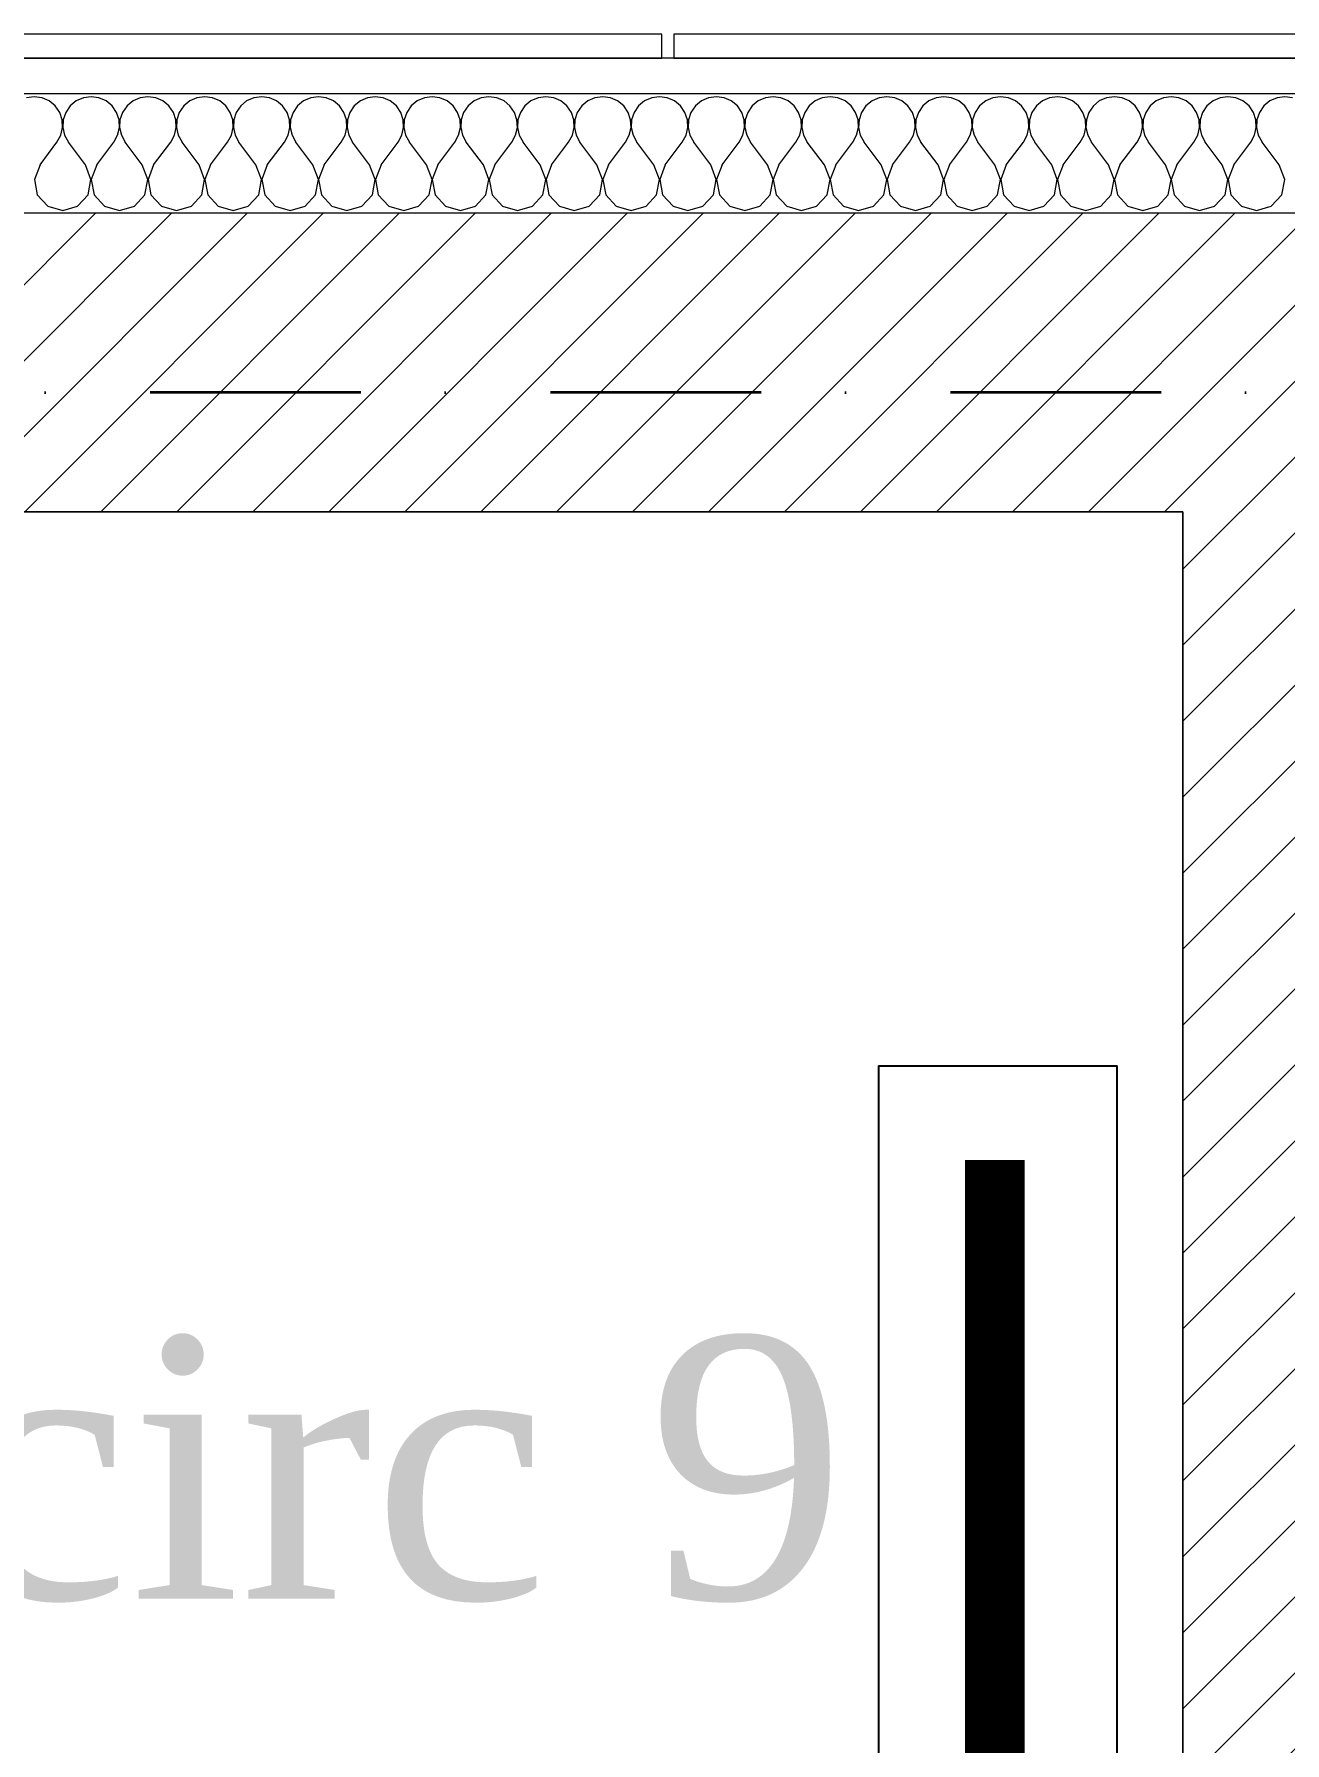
# Model space of a CAD drawing. Header units: millimetres. Extents: x 1322820 to 1391563, y 1051909 to 1098256.
# Drawn here: x 1360616 to 1361664, y 1089540 to 1090971 of the extents above; entities that cross this region are included whole.
import ezdxf
from ezdxf.enums import TextEntityAlignment as Align

# ---------------------------------------------------------------- set-up
doc = ezdxf.new("R2010")
doc.units = ezdxf.units.MM
doc.header["$MEASUREMENT"] = 0
doc.linetypes.add('Dot & Dashed', pattern=[335.138881, 176.388884, -88.194442, 0, -70.555556])
doc.layers.get('0').update_dxf_attribs({"true_color": 0x787878})
for name, color, linetype, true_color in [('arhitectura - decoratii fatada', 7, 'Continuous', 0x787878), ('New_arhitectura - axe', 7, 'Continuous', 0x787878), ('New_rezistenta - pereti de rezistenta', 7, 'Continuous', 0x787878)]:
    doc.layers.add(name, color=color, linetype=linetype, true_color=true_color)
for name, color, linetype, lineweight, true_color in [('arhitectura - decoratii fatada_Pen_No__101', 7, 'Continuous', 13, 0x787878), ('New_arhitectura - axe_Pen_No__201', 7, 'Continuous', 35, 0x787878), ('New_arhitectura - suprafete DTAC_Pen_No__2', 7, 'Continuous', 13, 0x787878), ('New_rezistenta - pereti de rezistenta_Pen_No__1', 7, 'Continuous', 13, 0x787878), ('New_rezistenta - pereti de rezistenta_Pen_No__21', 7, 'Continuous', 20, 0x787878), ('rezistenta - scari_Pen_No__1', 7, 'Continuous', 13, 0x787878)]:
    doc.layers.add(name, color=color, linetype=linetype, lineweight=lineweight, true_color=true_color)
for name, color, linetype in [('Circuit echipo', 7, 'Continuous'), ('circuite iluminat normal', 7, 'Continuous'), ('circuite iluminat vitali', 1, 'Continuous')]:
    doc.layers.add(name, color=color, linetype=linetype)
doc.styles.add('GENERATED_STYLE_1', font='arialbd.ttf')
pattern_1 = [(45, (1356235.236, 1078942.57), (-31.8198, 31.8198), [])]

# ---------------------------------------------------------------- blocks, each defined once
blk = doc.blocks.new('*X47', base_point=(1356235.2, 1078942.6))
at = {"layer": 'New_rezistenta - pereti de rezistenta_Pen_No__1', "color": 7, "linetype": 'Continuous', "lineweight": 13}
for p, q in [((1360616.2, 1090918.2), (1360609.7, 1090917.3)), ((1360622.7, 1090917.3), (1360616.2, 1090918.2)), ((1360628.7, 1090914.7), (1360622.7, 1090917.3)), ((1360633.8, 1090910.5), (1360628.7, 1090914.7)), ((1360637.5, 1090905.1), (1360633.8, 1090910.5)), ((1360639.6, 1090898.8), (1360637.5, 1090905.1)), ((1360642.5, 1090905.1), (1360640.4, 1090898.8)), ((1360646.2, 1090910.5), (1360642.5, 1090905.1)), ((1360651.3, 1090914.7), (1360646.2, 1090910.5)), ((1360657.3, 1090917.3), (1360651.3, 1090914.7)), ((1360663.8, 1090918.2), (1360657.3, 1090917.3)), ((1360670.3, 1090917.3), (1360663.8, 1090918.2)), ((1360676.3, 1090914.7), (1360670.3, 1090917.3)), ((1360681.4, 1090910.5), (1360676.3, 1090914.7)), ((1360685.1, 1090905.1), (1360681.4, 1090910.5)), ((1360687.2, 1090898.8), (1360685.1, 1090905.1)), ((1360690.1, 1090905.1), (1360688, 1090898.8)), ((1360693.9, 1090910.5), (1360690.1, 1090905.1)), ((1360698.9, 1090914.7), (1360693.9, 1090910.5)), ((1360704.9, 1090917.3), (1360698.9, 1090914.7)), ((1360711.4, 1090918.2), (1360704.9, 1090917.3)), ((1360717.9, 1090917.3), (1360711.4, 1090918.2)), ((1360723.9, 1090914.7), (1360717.9, 1090917.3)), ((1360729, 1090910.5), (1360723.9, 1090914.7)), ((1360732.7, 1090905.1), (1360729, 1090910.5)), ((1360734.8, 1090898.8), (1360732.7, 1090905.1)), ((1360737.7, 1090905.1), (1360735.7, 1090898.8)), ((1360741.5, 1090910.5), (1360737.7, 1090905.1)), ((1360746.5, 1090914.7), (1360741.5, 1090910.5)), ((1360752.5, 1090917.3), (1360746.5, 1090914.7)), ((1360759, 1090918.2), (1360752.5, 1090917.3)), ((1360765.6, 1090917.3), (1360759, 1090918.2)), ((1360771.6, 1090914.7), (1360765.6, 1090917.3)), ((1360776.6, 1090910.5), (1360771.6, 1090914.7)), ((1360780.3, 1090905.1), (1360776.6, 1090910.5)), ((1360782.4, 1090898.8), (1360780.3, 1090905.1)), ((1360785.4, 1090905.1), (1360783.3, 1090898.8)), ((1360789.1, 1090910.5), (1360785.4, 1090905.1)), ((1360794.1, 1090914.7), (1360789.1, 1090910.5)), ((1360800.2, 1090917.3), (1360794.1, 1090914.7)), ((1360806.7, 1090918.2), (1360800.2, 1090917.3)), ((1360813.2, 1090917.3), (1360806.7, 1090918.2)), ((1360819.2, 1090914.7), (1360813.2, 1090917.3)), ((1360824.2, 1090910.5), (1360819.2, 1090914.7)), ((1360828, 1090905.1), (1360824.2, 1090910.5)), ((1360830.1, 1090898.8), (1360828, 1090905.1)), ((1360833, 1090905.1), (1360830.9, 1090898.8)), ((1360836.7, 1090910.5), (1360833, 1090905.1)), ((1360841.8, 1090914.7), (1360836.7, 1090910.5)), ((1360847.8, 1090917.3), (1360841.8, 1090914.7)), ((1360854.3, 1090918.2), (1360847.8, 1090917.3)), ((1360860.8, 1090917.3), (1360854.3, 1090918.2)), ((1360866.8, 1090914.7), (1360860.8, 1090917.3)), ((1360871.9, 1090910.5), (1360866.8, 1090914.7)), ((1360875.6, 1090905.1), (1360871.9, 1090910.5)), ((1360877.7, 1090898.8), (1360875.6, 1090905.1)), ((1360880.6, 1090905.1), (1360878.5, 1090898.8)), ((1360884.3, 1090910.5), (1360880.6, 1090905.1)), ((1360889.4, 1090914.7), (1360884.3, 1090910.5)), ((1360895.4, 1090917.3), (1360889.4, 1090914.7)), ((1360901.9, 1090918.2), (1360895.4, 1090917.3)), ((1360908.4, 1090917.3), (1360901.9, 1090918.2)), ((1360914.4, 1090914.7), (1360908.4, 1090917.3)), ((1360919.5, 1090910.5), (1360914.4, 1090914.7)), ((1360923.2, 1090905.1), (1360919.5, 1090910.5)), ((1360925.3, 1090898.8), (1360923.2, 1090905.1)), ((1360928.2, 1090905.1), (1360926.1, 1090898.8)), ((1360931.9, 1090910.5), (1360928.2, 1090905.1)), ((1360937, 1090914.7), (1360931.9, 1090910.5)), ((1360943, 1090917.3), (1360937, 1090914.7)), ((1360949.5, 1090918.2), (1360943, 1090917.3)), ((1360956, 1090917.3), (1360949.5, 1090918.2)), ((1360962, 1090914.7), (1360956, 1090917.3)), ((1360967.1, 1090910.5), (1360962, 1090914.7)), ((1360970.8, 1090905.1), (1360967.1, 1090910.5)), ((1360972.9, 1090898.8), (1360970.8, 1090905.1)), ((1360975.8, 1090905.1), (1360973.7, 1090898.8)), ((1360979.6, 1090910.5), (1360975.8, 1090905.1)), ((1360984.6, 1090914.7), (1360979.6, 1090910.5)), ((1360990.6, 1090917.3), (1360984.6, 1090914.7)), ((1360997.1, 1090918.2), (1360990.6, 1090917.3)), ((1361003.6, 1090917.3), (1360997.1, 1090918.2)), ((1361009.7, 1090914.7), (1361003.6, 1090917.3)), ((1361014.7, 1090910.5), (1361009.7, 1090914.7)), ((1361018.4, 1090905.1), (1361014.7, 1090910.5)), ((1361020.5, 1090898.8), (1361018.4, 1090905.1)), ((1361023.5, 1090905.1), (1361021.4, 1090898.8)), ((1361027.2, 1090910.5), (1361023.5, 1090905.1)), ((1361032.2, 1090914.7), (1361027.2, 1090910.5)), ((1361038.3, 1090917.3), (1361032.2, 1090914.7)), ((1361044.8, 1090918.2), (1361038.3, 1090917.3)), ((1361051.3, 1090917.3), (1361044.8, 1090918.2)), ((1361057.3, 1090914.7), (1361051.3, 1090917.3)), ((1361062.3, 1090910.5), (1361057.3, 1090914.7)), ((1361066.1, 1090905.1), (1361062.3, 1090910.5)), ((1361068.2, 1090898.8), (1361066.1, 1090905.1)), ((1361071.1, 1090905.1), (1361069, 1090898.8)), ((1361074.8, 1090910.5), (1361071.1, 1090905.1)), ((1361079.9, 1090914.7), (1361074.8, 1090910.5)), ((1361085.9, 1090917.3), (1361079.9, 1090914.7)), ((1361092.4, 1090918.2), (1361085.9, 1090917.3)), ((1361098.9, 1090917.3), (1361092.4, 1090918.2)), ((1361104.9, 1090914.7), (1361098.9, 1090917.3)), ((1361110, 1090910.5), (1361104.9, 1090914.7)), ((1361113.7, 1090905.1), (1361110, 1090910.5)), ((1361115.8, 1090898.8), (1361113.7, 1090905.1)), ((1361118.7, 1090905.1), (1361116.6, 1090898.8)), ((1361122.4, 1090910.5), (1361118.7, 1090905.1)), ((1361127.5, 1090914.7), (1361122.4, 1090910.5)), ((1361133.5, 1090917.3), (1361127.5, 1090914.7)), ((1361140, 1090918.2), (1361133.5, 1090917.3)), ((1361146.5, 1090917.3), (1361140, 1090918.2)), ((1361152.5, 1090914.7), (1361146.5, 1090917.3)), ((1361157.6, 1090910.5), (1361152.5, 1090914.7)), ((1361161.3, 1090905.1), (1361157.6, 1090910.5)), ((1361163.4, 1090898.8), (1361161.3, 1090905.1)), ((1361166.3, 1090905.1), (1361164.2, 1090898.8)), ((1361170, 1090910.5), (1361166.3, 1090905.1)), ((1361175.1, 1090914.7), (1361170, 1090910.5)), ((1361181.1, 1090917.3), (1361175.1, 1090914.7)), ((1361187.6, 1090918.2), (1361181.1, 1090917.3)), ((1361194.1, 1090917.3), (1361187.6, 1090918.2)), ((1361200.1, 1090914.7), (1361194.1, 1090917.3)), ((1361205.2, 1090910.5), (1361200.1, 1090914.7)), ((1361208.9, 1090905.1), (1361205.2, 1090910.5)), ((1361211, 1090898.8), (1361208.9, 1090905.1)), ((1361213.9, 1090905.1), (1361211.8, 1090898.8)), ((1361217.7, 1090910.5), (1361213.9, 1090905.1)), ((1361222.7, 1090914.7), (1361217.7, 1090910.5)), ((1361228.7, 1090917.3), (1361222.7, 1090914.7)), ((1361235.2, 1090918.2), (1361228.7, 1090917.3)), ((1361241.7, 1090917.3), (1361235.2, 1090918.2)), ((1361247.8, 1090914.7), (1361241.7, 1090917.3)), ((1361252.8, 1090910.5), (1361247.8, 1090914.7)), ((1361256.5, 1090905.1), (1361252.8, 1090910.5)), ((1361258.6, 1090898.8), (1361256.5, 1090905.1)), ((1361261.6, 1090905.1), (1361259.5, 1090898.8)), ((1361265.3, 1090910.5), (1361261.6, 1090905.1)), ((1361270.3, 1090914.7), (1361265.3, 1090910.5)), ((1361276.3, 1090917.3), (1361270.3, 1090914.7)), ((1361282.9, 1090918.2), (1361276.3, 1090917.3)), ((1361289.4, 1090917.3), (1361282.9, 1090918.2)), ((1361295.4, 1090914.7), (1361289.4, 1090917.3)), ((1361300.4, 1090910.5), (1361295.4, 1090914.7)), ((1361304.2, 1090905.1), (1361300.4, 1090910.5)), ((1361306.3, 1090898.8), (1361304.2, 1090905.1)), ((1361309.2, 1090905.1), (1361307.1, 1090898.8)), ((1361312.9, 1090910.5), (1361309.2, 1090905.1)), ((1361318, 1090914.7), (1361312.9, 1090910.5)), ((1361324, 1090917.3), (1361318, 1090914.7)), ((1361330.5, 1090918.2), (1361324, 1090917.3)), ((1361337, 1090917.3), (1361330.5, 1090918.2)), ((1361343, 1090914.7), (1361337, 1090917.3)), ((1361348, 1090910.5), (1361343, 1090914.7)), ((1361351.8, 1090905.1), (1361348, 1090910.5)), ((1361353.9, 1090898.8), (1361351.8, 1090905.1)), ((1361356.8, 1090905.1), (1361354.7, 1090898.8)), ((1361360.5, 1090910.5), (1361356.8, 1090905.1)), ((1361365.6, 1090914.7), (1361360.5, 1090910.5)), ((1361371.6, 1090917.3), (1361365.6, 1090914.7)), ((1361378.1, 1090918.2), (1361371.6, 1090917.3)), ((1361384.6, 1090917.3), (1361378.1, 1090918.2)), ((1361390.6, 1090914.7), (1361384.6, 1090917.3)), ((1361395.7, 1090910.5), (1361390.6, 1090914.7)), ((1361399.4, 1090905.1), (1361395.7, 1090910.5)), ((1361401.5, 1090898.8), (1361399.4, 1090905.1)), ((1361404.4, 1090905.1), (1361402.3, 1090898.8)), ((1361408.1, 1090910.5), (1361404.4, 1090905.1)), ((1361413.2, 1090914.7), (1361408.1, 1090910.5)), ((1361419.2, 1090917.3), (1361413.2, 1090914.7)), ((1361425.7, 1090918.2), (1361419.2, 1090917.3)), ((1361432.2, 1090917.3), (1361425.7, 1090918.2)), ((1361438.2, 1090914.7), (1361432.2, 1090917.3)), ((1361443.3, 1090910.5), (1361438.2, 1090914.7)), ((1361447, 1090905.1), (1361443.3, 1090910.5)), ((1361449.1, 1090898.8), (1361447, 1090905.1)), ((1361452, 1090905.1), (1361449.9, 1090898.8)), ((1361455.8, 1090910.5), (1361452, 1090905.1)), ((1361460.8, 1090914.7), (1361455.8, 1090910.5)), ((1361466.8, 1090917.3), (1361460.8, 1090914.7)), ((1361473.3, 1090918.2), (1361466.8, 1090917.3)), ((1361479.8, 1090917.3), (1361473.3, 1090918.2)), ((1361485.8, 1090914.7), (1361479.8, 1090917.3)), ((1361490.9, 1090910.5), (1361485.8, 1090914.7)), ((1361494.6, 1090905.1), (1361490.9, 1090910.5)), ((1361496.7, 1090898.8), (1361494.6, 1090905.1)), ((1361499.7, 1090905.1), (1361497.6, 1090898.8)), ((1361503.4, 1090910.5), (1361499.7, 1090905.1)), ((1361508.4, 1090914.7), (1361503.4, 1090910.5)), ((1361514.4, 1090917.3), (1361508.4, 1090914.7)), ((1361521, 1090918.2), (1361514.4, 1090917.3)), ((1361527.5, 1090917.3), (1361521, 1090918.2)), ((1361533.5, 1090914.7), (1361527.5, 1090917.3)), ((1361538.5, 1090910.5), (1361533.5, 1090914.7)), ((1361542.2, 1090905.1), (1361538.5, 1090910.5)), ((1361544.3, 1090898.8), (1361542.2, 1090905.1)), ((1361547.3, 1090905.1), (1361545.2, 1090898.8)), ((1361551, 1090910.5), (1361547.3, 1090905.1)), ((1361556.1, 1090914.7), (1361551, 1090910.5)), ((1361562.1, 1090917.3), (1361556.1, 1090914.7)), ((1361568.6, 1090918.2), (1361562.1, 1090917.3)), ((1361575.1, 1090917.3), (1361568.6, 1090918.2)), ((1361581.1, 1090914.7), (1361575.1, 1090917.3)), ((1361586.1, 1090910.5), (1361581.1, 1090914.7)), ((1361589.9, 1090905.1), (1361586.1, 1090910.5)), ((1361592, 1090898.8), (1361589.9, 1090905.1)), ((1361594.9, 1090905.1), (1361592.8, 1090898.8)), ((1361598.6, 1090910.5), (1361594.9, 1090905.1)), ((1361603.7, 1090914.7), (1361598.6, 1090910.5)), ((1361609.7, 1090917.3), (1361603.7, 1090914.7)), ((1361616.2, 1090918.2), (1361609.7, 1090917.3)), ((1361622.7, 1090917.3), (1361616.2, 1090918.2)), ((1361628.7, 1090914.7), (1361622.7, 1090917.3)), ((1361633.8, 1090910.5), (1361628.7, 1090914.7)), ((1361637.5, 1090905.1), (1361633.8, 1090910.5)), ((1361639.6, 1090898.8), (1361637.5, 1090905.1)), ((1361642.5, 1090905.1), (1361640.4, 1090898.8)), ((1361646.2, 1090910.5), (1361642.5, 1090905.1)), ((1361651.3, 1090914.7), (1361646.2, 1090910.5)), ((1361657.3, 1090917.3), (1361651.3, 1090914.7)), ((1361663.8, 1090918.2), (1361657.3, 1090917.3)), ((1361670.3, 1090917.3), (1361663.8, 1090918.2)), ((1360638.4, 1090885.9), (1360639.9, 1090892.3)), ((1360639.9, 1090892.3), (1360639.6, 1090898.8)), ((1360640.4, 1090898.8), (1360640.1, 1090892.3)), ((1360640.1, 1090892.3), (1360641.6, 1090885.9)), ((1360686, 1090885.9), (1360687.5, 1090892.3)), ((1360687.5, 1090892.3), (1360687.2, 1090898.8)), ((1360688, 1090898.8), (1360687.7, 1090892.3)), ((1360687.7, 1090892.3), (1360689.2, 1090885.9)), ((1360733.7, 1090885.9), (1360735.1, 1090892.3)), ((1360735.1, 1090892.3), (1360734.8, 1090898.8)), ((1360735.7, 1090898.8), (1360735.3, 1090892.3)), ((1360735.3, 1090892.3), (1360736.8, 1090885.9)), ((1360781.3, 1090885.9), (1360782.8, 1090892.3)), ((1360782.8, 1090892.3), (1360782.4, 1090898.8)), ((1360783.3, 1090898.8), (1360783, 1090892.3)), ((1360783, 1090892.3), (1360784.4, 1090885.9)), ((1360828.9, 1090885.9), (1360830.4, 1090892.3)), ((1360830.4, 1090892.3), (1360830.1, 1090898.8)), ((1360830.9, 1090898.8), (1360830.6, 1090892.3)), ((1360830.6, 1090892.3), (1360832.1, 1090885.9)), ((1360876.5, 1090885.9), (1360878, 1090892.3)), ((1360878, 1090892.3), (1360877.7, 1090898.8)), ((1360878.5, 1090898.8), (1360878.2, 1090892.3)), ((1360878.2, 1090892.3), (1360879.7, 1090885.9)), ((1360924.1, 1090885.9), (1360925.6, 1090892.3)), ((1360925.6, 1090892.3), (1360925.3, 1090898.8)), ((1360926.1, 1090898.8), (1360925.8, 1090892.3)), ((1360925.8, 1090892.3), (1360927.3, 1090885.9)), ((1360971.7, 1090885.9), (1360973.2, 1090892.3)), ((1360973.2, 1090892.3), (1360972.9, 1090898.8)), ((1360973.7, 1090898.8), (1360973.4, 1090892.3)), ((1360973.4, 1090892.3), (1360974.9, 1090885.9)), ((1361019.4, 1090885.9), (1361020.9, 1090892.3)), ((1361020.9, 1090892.3), (1361020.5, 1090898.8)), ((1361021.4, 1090898.8), (1361021, 1090892.3)), ((1361021, 1090892.3), (1361022.5, 1090885.9)), ((1361067, 1090885.9), (1361068.5, 1090892.3)), ((1361068.5, 1090892.3), (1361068.2, 1090898.8)), ((1361069, 1090898.8), (1361068.7, 1090892.3)), ((1361068.7, 1090892.3), (1361070.2, 1090885.9)), ((1361114.6, 1090885.9), (1361116.1, 1090892.3)), ((1361116.1, 1090892.3), (1361115.8, 1090898.8)), ((1361116.6, 1090898.8), (1361116.3, 1090892.3)), ((1361116.3, 1090892.3), (1361117.8, 1090885.9)), ((1361162.2, 1090885.9), (1361163.7, 1090892.3)), ((1361163.7, 1090892.3), (1361163.4, 1090898.8)), ((1361164.2, 1090898.8), (1361163.9, 1090892.3)), ((1361163.9, 1090892.3), (1361165.4, 1090885.9)), ((1361209.8, 1090885.9), (1361211.3, 1090892.3)), ((1361211.3, 1090892.3), (1361211, 1090898.8)), ((1361211.8, 1090898.8), (1361211.5, 1090892.3)), ((1361211.5, 1090892.3), (1361213, 1090885.9)), ((1361257.5, 1090885.9), (1361258.9, 1090892.3)), ((1361258.9, 1090892.3), (1361258.6, 1090898.8)), ((1361259.5, 1090898.8), (1361259.1, 1090892.3)), ((1361259.1, 1090892.3), (1361260.6, 1090885.9)), ((1361305.1, 1090885.9), (1361306.6, 1090892.3)), ((1361306.6, 1090892.3), (1361306.3, 1090898.8)), ((1361307.1, 1090898.8), (1361306.8, 1090892.3)), ((1361306.8, 1090892.3), (1361308.2, 1090885.9)), ((1361352.7, 1090885.9), (1361354.2, 1090892.3)), ((1361354.2, 1090892.3), (1361353.9, 1090898.8)), ((1361354.7, 1090898.8), (1361354.4, 1090892.3)), ((1361354.4, 1090892.3), (1361355.9, 1090885.9)), ((1361400.3, 1090885.9), (1361401.8, 1090892.3)), ((1361401.8, 1090892.3), (1361401.5, 1090898.8)), ((1361402.3, 1090898.8), (1361402, 1090892.3)), ((1361402, 1090892.3), (1361403.5, 1090885.9)), ((1361447.9, 1090885.9), (1361449.4, 1090892.3)), ((1361449.4, 1090892.3), (1361449.1, 1090898.8)), ((1361449.9, 1090898.8), (1361449.6, 1090892.3)), ((1361449.6, 1090892.3), (1361451.1, 1090885.9)), ((1361495.6, 1090885.9), (1361497, 1090892.3)), ((1361497, 1090892.3), (1361496.7, 1090898.8)), ((1361497.6, 1090898.8), (1361497.2, 1090892.3)), ((1361497.2, 1090892.3), (1361498.7, 1090885.9)), ((1361543.2, 1090885.9), (1361544.7, 1090892.3)), ((1361544.7, 1090892.3), (1361544.3, 1090898.8)), ((1361545.2, 1090898.8), (1361544.9, 1090892.3)), ((1361544.9, 1090892.3), (1361546.3, 1090885.9)), ((1361590.8, 1090885.9), (1361592.3, 1090892.3)), ((1361592.3, 1090892.3), (1361592, 1090898.8)), ((1361592.8, 1090898.8), (1361592.5, 1090892.3)), ((1361592.5, 1090892.3), (1361594, 1090885.9)), ((1361638.4, 1090885.9), (1361639.9, 1090892.3)), ((1361639.9, 1090892.3), (1361639.6, 1090898.8)), ((1361640.4, 1090898.8), (1361640.1, 1090892.3)), ((1361640.1, 1090892.3), (1361641.6, 1090885.9)), ((1360621, 1090861.1), (1360635.2, 1090880.1)), ((1360635.2, 1090880.1), (1360638.4, 1090885.9)), ((1360641.6, 1090885.9), (1360644.8, 1090880.1)), ((1360659, 1090861.1), (1360644.8, 1090880.1)), ((1360668.6, 1090861.1), (1360682.9, 1090880.1)), ((1360682.9, 1090880.1), (1360686, 1090885.9)), ((1360689.2, 1090885.9), (1360692.4, 1090880.1)), ((1360706.7, 1090861.1), (1360692.4, 1090880.1)), ((1360716.2, 1090861.1), (1360730.5, 1090880.1)), ((1360730.5, 1090880.1), (1360733.7, 1090885.9)), ((1360736.8, 1090885.9), (1360740, 1090880.1)), ((1360754.3, 1090861.1), (1360740, 1090880.1)), ((1360763.8, 1090861.1), (1360778.1, 1090880.1)), ((1360778.1, 1090880.1), (1360781.3, 1090885.9)), ((1360784.4, 1090885.9), (1360787.6, 1090880.1)), ((1360801.9, 1090861.1), (1360787.6, 1090880.1)), ((1360811.4, 1090861.1), (1360825.7, 1090880.1)), ((1360825.7, 1090880.1), (1360828.9, 1090885.9)), ((1360832.1, 1090885.9), (1360835.2, 1090880.1)), ((1360849.5, 1090861.1), (1360835.2, 1090880.1)), ((1360859, 1090861.1), (1360873.3, 1090880.1)), ((1360873.3, 1090880.1), (1360876.5, 1090885.9)), ((1360879.7, 1090885.9), (1360882.9, 1090880.1)), ((1360897.1, 1090861.1), (1360882.9, 1090880.1)), ((1360906.7, 1090861.1), (1360921, 1090880.1)), ((1360921, 1090880.1), (1360924.1, 1090885.9)), ((1360927.3, 1090885.9), (1360930.5, 1090880.1)), ((1360944.8, 1090861.1), (1360930.5, 1090880.1)), ((1360954.3, 1090861.1), (1360968.6, 1090880.1)), ((1360968.6, 1090880.1), (1360971.7, 1090885.9)), ((1360974.9, 1090885.9), (1360978.1, 1090880.1)), ((1360992.4, 1090861.1), (1360978.1, 1090880.1)), ((1361001.9, 1090861.1), (1361016.2, 1090880.1)), ((1361016.2, 1090880.1), (1361019.4, 1090885.9)), ((1361022.5, 1090885.9), (1361025.7, 1090880.1)), ((1361040, 1090861.1), (1361025.7, 1090880.1)), ((1361049.5, 1090861.1), (1361063.8, 1090880.1)), ((1361063.8, 1090880.1), (1361067, 1090885.9)), ((1361070.2, 1090885.9), (1361073.3, 1090880.1)), ((1361087.6, 1090861.1), (1361073.3, 1090880.1)), ((1361097.1, 1090861.1), (1361111.4, 1090880.1)), ((1361111.4, 1090880.1), (1361114.6, 1090885.9)), ((1361117.8, 1090885.9), (1361121, 1090880.1)), ((1361135.2, 1090861.1), (1361121, 1090880.1)), ((1361144.8, 1090861.1), (1361159, 1090880.1)), ((1361159, 1090880.1), (1361162.2, 1090885.9)), ((1361165.4, 1090885.9), (1361168.6, 1090880.1)), ((1361182.9, 1090861.1), (1361168.6, 1090880.1)), ((1361192.4, 1090861.1), (1361206.7, 1090880.1)), ((1361206.7, 1090880.1), (1361209.8, 1090885.9)), ((1361213, 1090885.9), (1361216.2, 1090880.1)), ((1361230.5, 1090861.1), (1361216.2, 1090880.1)), ((1361240, 1090861.1), (1361254.3, 1090880.1)), ((1361254.3, 1090880.1), (1361257.5, 1090885.9)), ((1361260.6, 1090885.9), (1361263.8, 1090880.1)), ((1361278.1, 1090861.1), (1361263.8, 1090880.1)), ((1361287.6, 1090861.1), (1361301.9, 1090880.1)), ((1361301.9, 1090880.1), (1361305.1, 1090885.9)), ((1361308.2, 1090885.9), (1361311.4, 1090880.1)), ((1361325.7, 1090861.1), (1361311.4, 1090880.1)), ((1361335.2, 1090861.1), (1361349.5, 1090880.1)), ((1361349.5, 1090880.1), (1361352.7, 1090885.9)), ((1361355.9, 1090885.9), (1361359, 1090880.1)), ((1361373.3, 1090861.1), (1361359, 1090880.1)), ((1361382.9, 1090861.1), (1361397.1, 1090880.1)), ((1361397.1, 1090880.1), (1361400.3, 1090885.9)), ((1361403.5, 1090885.9), (1361406.7, 1090880.1)), ((1361421, 1090861.1), (1361406.7, 1090880.1)), ((1361430.5, 1090861.1), (1361444.8, 1090880.1)), ((1361444.8, 1090880.1), (1361447.9, 1090885.9)), ((1361451.1, 1090885.9), (1361454.3, 1090880.1)), ((1361468.6, 1090861.1), (1361454.3, 1090880.1)), ((1361478.1, 1090861.1), (1361492.4, 1090880.1)), ((1361492.4, 1090880.1), (1361495.6, 1090885.9)), ((1361498.7, 1090885.9), (1361501.9, 1090880.1)), ((1361516.2, 1090861.1), (1361501.9, 1090880.1)), ((1361525.7, 1090861.1), (1361540, 1090880.1)), ((1361540, 1090880.1), (1361543.2, 1090885.9)), ((1361546.3, 1090885.9), (1361549.5, 1090880.1)), ((1361563.8, 1090861.1), (1361549.5, 1090880.1)), ((1361573.3, 1090861.1), (1361587.6, 1090880.1)), ((1361587.6, 1090880.1), (1361590.8, 1090885.9)), ((1361594, 1090885.9), (1361597.1, 1090880.1)), ((1361611.4, 1090861.1), (1361597.1, 1090880.1)), ((1361621, 1090861.1), (1361635.2, 1090880.1)), ((1361635.2, 1090880.1), (1361638.4, 1090885.9)), ((1361641.6, 1090885.9), (1361644.8, 1090880.1)), ((1361659, 1090861.1), (1361644.8, 1090880.1)), ((1360621, 1090861.1), (1360616.3, 1090848.9)), ((1360616.3, 1090848.9), (1360618.7, 1090836.1)), ((1360663.7, 1090848.9), (1360659, 1090861.1)), ((1360661.3, 1090836.1), (1360663.7, 1090848.9)), ((1360668.6, 1090861.1), (1360663.9, 1090848.9)), ((1360663.9, 1090848.9), (1360666.3, 1090836.1)), ((1360711.3, 1090848.9), (1360706.7, 1090861.1)), ((1360708.9, 1090836.1), (1360711.3, 1090848.9)), ((1360716.2, 1090861.1), (1360711.5, 1090848.9)), ((1360711.5, 1090848.9), (1360713.9, 1090836.1)), ((1360758.9, 1090848.9), (1360754.3, 1090861.1)), ((1360756.5, 1090836.1), (1360758.9, 1090848.9)), ((1360763.8, 1090861.1), (1360759.1, 1090848.9)), ((1360759.1, 1090848.9), (1360761.6, 1090836.1)), ((1360806.6, 1090848.9), (1360801.9, 1090861.1)), ((1360804.2, 1090836.1), (1360806.6, 1090848.9)), ((1360811.4, 1090861.1), (1360806.8, 1090848.9)), ((1360806.8, 1090848.9), (1360809.2, 1090836.1)), ((1360854.2, 1090848.9), (1360849.5, 1090861.1)), ((1360851.8, 1090836.1), (1360854.2, 1090848.9)), ((1360859, 1090861.1), (1360854.4, 1090848.9)), ((1360854.4, 1090848.9), (1360856.8, 1090836.1)), ((1360901.8, 1090848.9), (1360897.1, 1090861.1)), ((1360899.4, 1090836.1), (1360901.8, 1090848.9)), ((1360906.7, 1090861.1), (1360902, 1090848.9)), ((1360902, 1090848.9), (1360904.4, 1090836.1)), ((1360949.4, 1090848.9), (1360944.8, 1090861.1)), ((1360947, 1090836.1), (1360949.4, 1090848.9)), ((1360954.3, 1090861.1), (1360949.6, 1090848.9)), ((1360949.6, 1090848.9), (1360952, 1090836.1)), ((1360997, 1090848.9), (1360992.4, 1090861.1)), ((1360994.6, 1090836.1), (1360997, 1090848.9)), ((1361001.9, 1090861.1), (1360997.2, 1090848.9)), ((1360997.2, 1090848.9), (1360999.7, 1090836.1)), ((1361044.7, 1090848.9), (1361040, 1090861.1)), ((1361042.2, 1090836.1), (1361044.7, 1090848.9)), ((1361049.5, 1090861.1), (1361044.9, 1090848.9)), ((1361044.9, 1090848.9), (1361047.3, 1090836.1)), ((1361092.3, 1090848.9), (1361087.6, 1090861.1)), ((1361089.9, 1090836.1), (1361092.3, 1090848.9)), ((1361097.1, 1090861.1), (1361092.5, 1090848.9)), ((1361092.5, 1090848.9), (1361094.9, 1090836.1)), ((1361139.9, 1090848.9), (1361135.2, 1090861.1)), ((1361137.5, 1090836.1), (1361139.9, 1090848.9)), ((1361144.8, 1090861.1), (1361140.1, 1090848.9)), ((1361140.1, 1090848.9), (1361142.5, 1090836.1)), ((1361187.5, 1090848.9), (1361182.9, 1090861.1)), ((1361185.1, 1090836.1), (1361187.5, 1090848.9)), ((1361192.4, 1090861.1), (1361187.7, 1090848.9)), ((1361187.7, 1090848.9), (1361190.1, 1090836.1)), ((1361235.1, 1090848.9), (1361230.5, 1090861.1)), ((1361232.7, 1090836.1), (1361235.1, 1090848.9)), ((1361240, 1090861.1), (1361235.3, 1090848.9)), ((1361235.3, 1090848.9), (1361237.7, 1090836.1)), ((1361282.8, 1090848.9), (1361278.1, 1090861.1)), ((1361280.3, 1090836.1), (1361282.8, 1090848.9)), ((1361287.6, 1090861.1), (1361283, 1090848.9)), ((1361283, 1090848.9), (1361285.4, 1090836.1)), ((1361330.4, 1090848.9), (1361325.7, 1090861.1)), ((1361328, 1090836.1), (1361330.4, 1090848.9)), ((1361335.2, 1090861.1), (1361330.6, 1090848.9)), ((1361330.6, 1090848.9), (1361333, 1090836.1)), ((1361378, 1090848.9), (1361373.3, 1090861.1)), ((1361375.6, 1090836.1), (1361378, 1090848.9)), ((1361382.9, 1090861.1), (1361378.2, 1090848.9)), ((1361378.2, 1090848.9), (1361380.6, 1090836.1)), ((1361425.6, 1090848.9), (1361421, 1090861.1)), ((1361423.2, 1090836.1), (1361425.6, 1090848.9)), ((1361430.5, 1090861.1), (1361425.8, 1090848.9)), ((1361425.8, 1090848.9), (1361428.2, 1090836.1)), ((1361473.2, 1090848.9), (1361468.6, 1090861.1)), ((1361470.8, 1090836.1), (1361473.2, 1090848.9)), ((1361478.1, 1090861.1), (1361473.4, 1090848.9)), ((1361473.4, 1090848.9), (1361475.8, 1090836.1)), ((1361520.9, 1090848.9), (1361516.2, 1090861.1)), ((1361518.4, 1090836.1), (1361520.9, 1090848.9)), ((1361525.7, 1090861.1), (1361521, 1090848.9)), ((1361521, 1090848.9), (1361523.5, 1090836.1)), ((1361568.5, 1090848.9), (1361563.8, 1090861.1)), ((1361566.1, 1090836.1), (1361568.5, 1090848.9)), ((1361573.3, 1090861.1), (1361568.7, 1090848.9)), ((1361568.7, 1090848.9), (1361571.1, 1090836.1)), ((1361616.1, 1090848.9), (1361611.4, 1090861.1)), ((1361613.7, 1090836.1), (1361616.1, 1090848.9)), ((1361621, 1090861.1), (1361616.3, 1090848.9)), ((1361616.3, 1090848.9), (1361618.7, 1090836.1)), ((1361663.7, 1090848.9), (1361659, 1090861.1)), ((1361661.3, 1090836.1), (1361663.7, 1090848.9)), ((1360618.7, 1090836.1), (1360627.5, 1090826.5)), ((1360652.5, 1090826.5), (1360661.3, 1090836.1)), ((1360666.3, 1090836.1), (1360675.1, 1090826.5)), ((1360700.1, 1090826.5), (1360708.9, 1090836.1)), ((1360713.9, 1090836.1), (1360722.7, 1090826.5)), ((1360747.8, 1090826.5), (1360756.5, 1090836.1)), ((1360761.6, 1090836.1), (1360770.3, 1090826.5)), ((1360795.4, 1090826.5), (1360804.2, 1090836.1)), ((1360809.2, 1090836.1), (1360818, 1090826.5)), ((1360843, 1090826.5), (1360851.8, 1090836.1)), ((1360856.8, 1090836.1), (1360865.6, 1090826.5)), ((1360890.6, 1090826.5), (1360899.4, 1090836.1)), ((1360904.4, 1090836.1), (1360913.2, 1090826.5)), ((1360938.2, 1090826.5), (1360947, 1090836.1)), ((1360952, 1090836.1), (1360960.8, 1090826.5)), ((1360985.8, 1090826.5), (1360994.6, 1090836.1)), ((1360999.7, 1090836.1), (1361008.4, 1090826.5)), ((1361033.5, 1090826.5), (1361042.2, 1090836.1)), ((1361047.3, 1090836.1), (1361056.1, 1090826.5)), ((1361081.1, 1090826.5), (1361089.9, 1090836.1)), ((1361094.9, 1090836.1), (1361103.7, 1090826.5)), ((1361128.7, 1090826.5), (1361137.5, 1090836.1)), ((1361142.5, 1090836.1), (1361151.3, 1090826.5)), ((1361176.3, 1090826.5), (1361185.1, 1090836.1)), ((1361190.1, 1090836.1), (1361198.9, 1090826.5)), ((1361223.9, 1090826.5), (1361232.7, 1090836.1)), ((1361237.7, 1090836.1), (1361246.5, 1090826.5)), ((1361271.6, 1090826.5), (1361280.3, 1090836.1)), ((1361285.4, 1090836.1), (1361294.1, 1090826.5)), ((1361319.2, 1090826.5), (1361328, 1090836.1)), ((1361333, 1090836.1), (1361341.8, 1090826.5)), ((1361366.8, 1090826.5), (1361375.6, 1090836.1)), ((1361380.6, 1090836.1), (1361389.4, 1090826.5)), ((1361414.4, 1090826.5), (1361423.2, 1090836.1)), ((1361428.2, 1090836.1), (1361437, 1090826.5)), ((1361462, 1090826.5), (1361470.8, 1090836.1)), ((1361475.8, 1090836.1), (1361484.6, 1090826.5)), ((1361509.7, 1090826.5), (1361518.4, 1090836.1)), ((1361523.5, 1090836.1), (1361532.2, 1090826.5)), ((1361557.3, 1090826.5), (1361566.1, 1090836.1)), ((1361571.1, 1090836.1), (1361579.9, 1090826.5)), ((1361604.9, 1090826.5), (1361613.7, 1090836.1)), ((1361618.7, 1090836.1), (1361627.5, 1090826.5)), ((1361652.5, 1090826.5), (1361661.3, 1090836.1)), ((1360627.5, 1090826.5), (1360640, 1090823)), ((1360640, 1090823), (1360652.5, 1090826.5)), ((1360675.1, 1090826.5), (1360687.6, 1090823)), ((1360687.6, 1090823), (1360700.1, 1090826.5)), ((1360722.7, 1090826.5), (1360735.2, 1090823)), ((1360735.2, 1090823), (1360747.8, 1090826.5)), ((1360770.3, 1090826.5), (1360782.9, 1090823)), ((1360782.9, 1090823), (1360795.4, 1090826.5)), ((1360818, 1090826.5), (1360830.5, 1090823)), ((1360830.5, 1090823), (1360843, 1090826.5)), ((1360865.6, 1090826.5), (1360878.1, 1090823)), ((1360878.1, 1090823), (1360890.6, 1090826.5)), ((1360913.2, 1090826.5), (1360925.7, 1090823)), ((1360925.7, 1090823), (1360938.2, 1090826.5)), ((1360960.8, 1090826.5), (1360973.3, 1090823)), ((1360973.3, 1090823), (1360985.8, 1090826.5)), ((1361008.4, 1090826.5), (1361021, 1090823)), ((1361021, 1090823), (1361033.5, 1090826.5)), ((1361056.1, 1090826.5), (1361068.6, 1090823)), ((1361068.6, 1090823), (1361081.1, 1090826.5)), ((1361103.7, 1090826.5), (1361116.2, 1090823)), ((1361116.2, 1090823), (1361128.7, 1090826.5)), ((1361151.3, 1090826.5), (1361163.8, 1090823)), ((1361163.8, 1090823), (1361176.3, 1090826.5)), ((1361198.9, 1090826.5), (1361211.4, 1090823)), ((1361211.4, 1090823), (1361223.9, 1090826.5)), ((1361246.5, 1090826.5), (1361259, 1090823)), ((1361259, 1090823), (1361271.6, 1090826.5)), ((1361294.1, 1090826.5), (1361306.7, 1090823)), ((1361306.7, 1090823), (1361319.2, 1090826.5)), ((1361341.8, 1090826.5), (1361354.3, 1090823)), ((1361354.3, 1090823), (1361366.8, 1090826.5)), ((1361389.4, 1090826.5), (1361401.9, 1090823)), ((1361401.9, 1090823), (1361414.4, 1090826.5)), ((1361437, 1090826.5), (1361449.5, 1090823)), ((1361449.5, 1090823), (1361462, 1090826.5)), ((1361484.6, 1090826.5), (1361497.1, 1090823)), ((1361497.1, 1090823), (1361509.7, 1090826.5)), ((1361532.2, 1090826.5), (1361544.8, 1090823)), ((1361544.8, 1090823), (1361557.3, 1090826.5)), ((1361579.9, 1090826.5), (1361592.4, 1090823)), ((1361592.4, 1090823), (1361604.9, 1090826.5)), ((1361627.5, 1090826.5), (1361640, 1090823)), ((1361640, 1090823), (1361652.5, 1090826.5))]:
    blk.add_line(p, q, dxfattribs=at)
blk = doc.blocks.new('Wall_14_1', base_point=(1356728.5, 1090570.6))
at = {"layer": 'New_rezistenta - pereti de rezistenta', "linetype": 'Continuous', "lineweight": 0, "true_color": 0x000000}
h = blk.add_hatch(dxfattribs=at)
h.set_pattern_fill('BETON_ARMAT_0001', color=18, style=0, pattern_type=2)
h.set_pattern_definition(pattern_1)
h.paths.add_polyline_path([(1356728.5, 1090570.6), (1361828.5, 1090570.6), (1361828.5, 1090820.6), (1356728.5, 1090820.6)])
at = {"layer": 'New_rezistenta - pereti de rezistenta_Pen_No__21', "color": 7, "linetype": 'Continuous', "lineweight": 20}
for p, q in [((1361828.5, 1090920.6), (1356728.5, 1090920.6)), ((1361828.5, 1090820.6), (1356728.5, 1090820.6))]:
    blk.add_line(p, q, dxfattribs=at)
at = {"layer": 'New_rezistenta - pereti de rezistenta_Pen_No__21', "color": 7, "linetype": 'Continuous', "lineweight": 20, "flags": 128}
for points in [[(1361828.5, 1090950.6), (1356728.5, 1090950.6)], [(1356728.5, 1090570.6), (1361578.5, 1090570.6)]]:
    blk.add_lwpolyline(points, dxfattribs=at)
at = {"layer": 'New_rezistenta - pereti de rezistenta', "color": 7, "lineweight": 20}
blk.add_blockref('*X47', (1356235.2, 1078942.6), dxfattribs=at)
blk = doc.blocks.new('Wall_32_1', base_point=(1361828.5, 1085033.4))
at = {"layer": 'New_rezistenta - pereti de rezistenta', "linetype": 'Continuous', "lineweight": 0, "true_color": 0x000000}
h = blk.add_hatch(dxfattribs=at)
h.set_pattern_fill('BETON_ARMAT_0001', color=18, style=0, pattern_type=2)
h.set_pattern_definition(pattern_1)
h.paths.add_polyline_path([(1361828.5, 1085033.4), (1361828.5, 1090570.6), (1361578.5, 1090570.6), (1361578.5, 1085033.4)])
at = {"layer": 'New_rezistenta - pereti de rezistenta_Pen_No__21', "color": 7, "linetype": 'Continuous', "lineweight": 20, "flags": 128}
blk.add_lwpolyline([(1361578.5, 1090570.6), (1361578.5, 1085033.4)], dxfattribs=at)
blk = doc.blocks.new('Wall_129_1', base_point=(1361141.9, 1090970.6))
at = {"layer": 'arhitectura - decoratii fatada_Pen_No__101', "color": 253, "linetype": 'Continuous', "lineweight": 13, "flags": 128}
for points in [[(1361141.9, 1090970.6), (1358240.2, 1090970.6)], [(1361141.9, 1090950.6), (1361141.9, 1090970.6)], [(1358240.2, 1090950.6), (1361141.9, 1090950.6)]]:
    blk.add_lwpolyline(points, dxfattribs=at)
blk = doc.blocks.new('Wall_130_1', base_point=(1361141.9, 1090970.6))
at = {"layer": 'arhitectura - decoratii fatada_Pen_No__101', "color": 253, "linetype": 'Continuous', "lineweight": 13, "flags": 128}
for points in [[(1361141.9, 1090970.6), (1358240.2, 1090970.6)], [(1361141.9, 1090950.6), (1361141.9, 1090970.6)], [(1358240.2, 1090950.6), (1361141.9, 1090950.6)]]:
    blk.add_lwpolyline(points, dxfattribs=at)
blk = doc.blocks.new('Wall_131_1', base_point=(1361141.9, 1090970.6))
at = {"layer": 'arhitectura - decoratii fatada_Pen_No__101', "color": 253, "linetype": 'Continuous', "lineweight": 13, "flags": 128}
for points in [[(1361141.9, 1090970.6), (1358240.2, 1090970.6)], [(1361141.9, 1090950.6), (1361141.9, 1090970.6)], [(1358240.2, 1090950.6), (1361141.9, 1090950.6)]]:
    blk.add_lwpolyline(points, dxfattribs=at)
blk = doc.blocks.new('Wall_132_1', base_point=(1364053.5, 1090970.6))
at = {"layer": 'arhitectura - decoratii fatada_Pen_No__101', "color": 253, "linetype": 'Continuous', "lineweight": 13, "flags": 128}
for points in [[(1364053.5, 1090970.6), (1361151.9, 1090970.6)], [(1361151.9, 1090970.6), (1361151.9, 1090950.6)], [(1361151.9, 1090950.6), (1364053.5, 1090950.6)]]:
    blk.add_lwpolyline(points, dxfattribs=at)
blk = doc.blocks.new('Wall_133_1', base_point=(1364053.5, 1090970.6))
at = {"layer": 'arhitectura - decoratii fatada_Pen_No__101', "color": 253, "linetype": 'Continuous', "lineweight": 13, "flags": 128}
for points in [[(1364053.5, 1090970.6), (1361151.9, 1090970.6)], [(1361151.9, 1090970.6), (1361151.9, 1090950.6)], [(1361151.9, 1090950.6), (1364053.5, 1090950.6)]]:
    blk.add_lwpolyline(points, dxfattribs=at)
blk = doc.blocks.new('Wall_134_1', base_point=(1364053.5, 1090970.6))
at = {"layer": 'arhitectura - decoratii fatada_Pen_No__101', "color": 253, "linetype": 'Continuous', "lineweight": 13, "flags": 128}
for points in [[(1364053.5, 1090970.6), (1361151.9, 1090970.6)], [(1361151.9, 1090970.6), (1361151.9, 1090950.6)], [(1361151.9, 1090950.6), (1364053.5, 1090950.6)]]:
    blk.add_lwpolyline(points, dxfattribs=at)
blk = doc.blocks.new('Standard grid marker_3')
at = {"layer": 'New_arhitectura - axe_Pen_No__201', "linetype": 'Dot & Dashed', "lineweight": 35}
blk.add_line((1000, 0), (27856.1, 0), dxfattribs=at)
at = {"layer": 'New_arhitectura - axe_Pen_No__201', "lineweight": 35, "style": 'GENERATED_STYLE_1'}
blk.add_attdef('AC_MarkerText_1', text='', height=125, rotation=180, dxfattribs=at).set_placement((-106.1, 7.1), align=Align.MIDDLE_CENTER)
blk = doc.blocks.new('terasa')
at = {"layer": 'New_arhitectura - suprafete DTAC_Pen_No__2', "linetype": 'Continuous', "lineweight": 13, "flags": 128}
blk.add_lwpolyline([(1357078.539, 1083020.6), (1361578.539, 1083020.6), (1361578.539, 1090570.6), (1357078.539, 1090570.6)], close=True, dxfattribs=at)
at = {"layer": 'rezistenta - scari_Pen_No__1', "linetype": 'Continuous', "lineweight": 13}
for p, q in [((1361578.539, 1090570.6), (1357078.539, 1090570.6)), ((1361578.539, 1088090.6), (1361578.539, 1090570.6))]:
    blk.add_line(p, q, dxfattribs=at)
at = {"layer": 'arhitectura - decoratii fatada', "lineweight": 20}
for name, p in [('Wall_129_1', (1361141.872, 1090970.6)), ('Wall_130_1', (1361141.872, 1090970.6)), ('Wall_131_1', (1361141.872, 1090970.6)), ('Wall_132_1', (1364053.539, 1090970.6)), ('Wall_133_1', (1364053.539, 1090970.6)), ('Wall_134_1', (1364053.539, 1090970.6))]:
    blk.add_blockref(name, p, dxfattribs=at)
at = {"layer": 'New_arhitectura - axe', "linetype": 'Continuous', "lineweight": 13, "zscale": 1000, "rotation": 180}
blk.add_blockref('Standard grid marker_3', (1375634.605, 1090670.6), dxfattribs=at)
at = {"layer": 'New_rezistenta - pereti de rezistenta', "lineweight": 20}
for name, p in [('Wall_14_1', (1356728.539, 1090570.6)), ('Wall_32_1', (1361828.539, 1085033.356))]:
    blk.add_blockref(name, p, dxfattribs=at)
blk = doc.blocks.new('A$C2BB31A3D')
at = {"layer": 'circuite iluminat normal'}
blk.add_lwpolyline([(0, 0), (1200, 0), (1200, 200), (0, 200)], close=True, dxfattribs=at)
at = {"layer": 'circuite iluminat vitali', "const_width": 50}
blk.add_lwpolyline([(56.2, 102.7), (1121.4, 102.7)], dxfattribs=at)

msp = doc.modelspace()

# ---------------------------------------------------------------- block references
msp.add_blockref('terasa', (0, 0))

# ---------------------------------------------------------------- next in the draw order: block references
at = {"layer": 'Circuit echipo', "rotation": 90}
msp.add_blockref('A$C2BB31A3D', (1361523.5, 1088906.2), dxfattribs=at)

# ---------------------------------------------------------------- next in the draw order: texts
at = {"layer": 'circuite iluminat vitali', "insert": (1359681.6, 1089880.2), "char_height": 220, "width": 7878.54, "attachment_point": 1}
msp.add_mtext('{\\fTimes New Roman|b0|i0|c0|p18;CIL1, circ 9}', dxfattribs=at)

doc.saveas('drawing.dxf')
